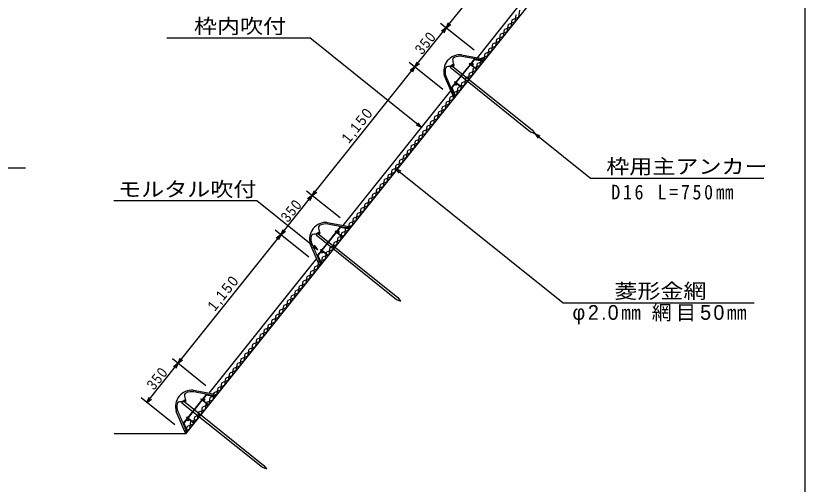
# Model space of a CAD drawing. Units: millimetres at full size, sheet at 1:20; details may follow other scales. Extents: x -7610 to 7610, y -5340 to 5340.
# Drawn here: x 2093 to 7610, y -969 to 2302 of the extents above; entities that cross this region are included whole.
import ezdxf
from ezdxf.enums import TextEntityAlignment as Align

# ---------------------------------------------------------------- set-up
doc = ezdxf.new("R2010")
doc.units = ezdxf.units.MM
doc.header["$LTSCALE"] = 20
for name, color, linetype in [('0-7_名称', 7, 'Continuous'), ('1-0_法面', 3, 'Continuous'), ('1-1_法枠', 5, 'Continuous'), ('1-3_鉄筋', 2, 'Continuous'), ('1-4_菱形金網', 4, 'Continuous'), ('1-6_主アンカー', 2, 'Continuous'), ('1-7_寸法', 7, 'Continuous'), ('1-8_名称', 7, 'Continuous'), ('3-0', 2, 'Continuous')]:
    doc.layers.add(name, color=color, linetype=linetype)
doc.layers.add('1-2_ｅフレーム', color=1, linetype='Continuous', lineweight=18)
doc.layers.add('1-5_鉄筋受', color=3, linetype='Continuous', lineweight=18)
doc.styles.add('HGPｺﾞｼｯｸE', font='')
doc.styles.add('ＭＳ ゴシック', font='')
doc.styles.get('HGPｺﾞｼｯｸE').set_extended_font_data('HGPｺﾞｼｯｸE')
doc.styles.get('ＭＳ ゴシック').set_extended_font_data('MS Gothic')

msp = doc.modelspace()

# ---------------------------------------------------------------- linework, layer by layer
at = {"layer": '0-7_名称'}
msp.add_line((819.35, 1241.69), (2160.09, 1241.69), dxfattribs=at)
at = {"layer": '1-0_法面'}
for p, q in [((3281.77, -616.37), (6405.25, 3287.97)), ((5318.8, 2009.95), (6070.52, 2949.59)), ((4381.76, 838.64), (5133.47, 1778.29)), ((3444.71, -332.66), (4196.43, 606.99)), ((3281.77, -616.37), (2781.77, -616.37))]:
    msp.add_line(p, q, dxfattribs=at)
at = {"layer": '1-1_法枠'}
for p, q in [((5207.4, 2030.77), (5374.5, 1999.54)), ((5155.86, 1726.23), (5088.7, 1882.41)), ((4270.35, 859.47), (4437.46, 828.23)), ((4218.81, 554.93), (4151.66, 711.1)), ((3333.31, -311.84), (3500.42, -343.07)), ((3281.77, -616.37), (3214.62, -460.2))]:
    msp.add_line(p, q, dxfattribs=at)
for centre in [(5199, 1915.83), (4261.96, 744.52), (3324.92, -426.78)]:
    msp.add_arc(centre, 115.25, 85.82292, 196.85708, dxfattribs=at)
at = {"layer": '1-2_ｅフレーム'}
for p, q in [((5210.86, 2018.72), (5367.83, 1989.47)), ((5211.25, 2020.99), (5368.25, 1991.73)), ((5368.25, 1991.73), (5367.83, 1989.47)), ((5099.09, 1880.79), (5162.1, 1734.04)), ((5101.22, 1881.67), (5164.22, 1734.95)), ((5162.1, 1734.04), (5164.22, 1734.95)), ((4273.82, 847.42), (4430.79, 818.16)), ((4274.21, 849.69), (4431.21, 820.42)), ((4431.21, 820.42), (4430.79, 818.16)), ((4162.05, 709.49), (4225.06, 562.74)), ((4164.17, 710.37), (4227.18, 563.65)), ((4225.06, 562.74), (4227.18, 563.65)), ((3336.78, -323.88), (3493.75, -353.14)), ((3337.17, -321.62), (3494.17, -350.88)), ((3494.17, -350.88), (3493.75, -353.14)), ((3225.01, -461.82), (3288.02, -608.57)), ((3227.13, -460.94), (3290.13, -607.66)), ((3288.02, -608.57), (3290.13, -607.66))]:
    msp.add_line(p, q, dxfattribs=at)
for centre, radius, start, end in [((5235.38, 1996.9), 89.22, 177.66129, 203.94481), ((5167.91, 1992.58), 23.1, 117.01991, 159.84228), ((5235.38, 1996.9), 86.92, 177.90384, 203.88592), ((5167.91, 1992.58), 20.8, 117.09168, 158.86772), ((5196.83, 1931.25), 90.89, 80.86722, 115.69567), ((5196.83, 1931.25), 88.59, 80.88561, 115.67814), ((5183.48, 1914.56), 90.89, 166.98433, 201.81278), ((5183.48, 1914.56), 88.59, 167.00186, 201.79439), ((5117.3, 1929.31), 23.1, 122.83772, 165.66009), ((5117.3, 1929.31), 20.8, 123.81228, 165.58832), ((5127.89, 1862.54), 89.22, 78.73519, 105.01871), ((5127.89, 1862.54), 86.92, 77.943, 104.77616), ((5147.36, 1957.14), 7.38, 253.92944, 28.75056), ((5147.36, 1957.14), 9.68, 262.19381, 28.13673), ((4298.33, 825.59), 89.22, 177.66129, 203.94481), ((4230.87, 821.27), 23.1, 117.01991, 159.84228), ((4298.33, 825.59), 86.92, 177.90384, 203.88592), ((4230.87, 821.27), 20.8, 117.09168, 158.86772), ((4259.78, 759.95), 90.89, 80.86722, 115.69567), ((4259.78, 759.95), 88.59, 80.88561, 115.67814), ((4180.26, 758.01), 23.1, 122.83772, 165.66009), ((4180.26, 758.01), 20.8, 123.81228, 165.58832), ((4190.85, 691.24), 89.22, 78.73519, 105.01871), ((4190.85, 691.24), 86.92, 77.943, 104.77616), ((4210.32, 785.83), 7.38, 253.92944, 28.75056), ((4210.32, 785.83), 9.68, 262.19381, 28.13673), ((4246.43, 743.26), 90.89, 166.98433, 201.81278), ((4246.43, 743.26), 88.59, 167.00186, 201.79439), ((3293.83, -350.03), 23.1, 117.01991, 159.84228), ((3322.74, -411.35), 90.89, 80.86722, 115.69567), ((3322.74, -411.35), 88.59, 80.88561, 115.67814), ((3273.28, -385.47), 7.38, 253.92944, 28.75056), ((3273.28, -385.47), 9.68, 262.19381, 28.13673), ((3361.29, -345.71), 89.22, 177.66129, 203.94481), ((3361.29, -345.71), 86.92, 177.90384, 203.88592), ((3293.83, -350.03), 20.8, 117.09168, 158.86772), ((3309.39, -428.04), 90.89, 166.98433, 201.81278), ((3309.39, -428.04), 88.59, 167.00186, 201.79439), ((3243.21, -413.29), 23.1, 122.83772, 165.66009), ((3243.21, -413.29), 20.8, 123.81228, 165.58832), ((3253.81, -480.06), 89.22, 78.73519, 105.01871), ((3253.81, -480.06), 86.92, 77.943, 104.77616)]:
    msp.add_arc(centre, radius, start, end, dxfattribs=at)
at = {"layer": '1-3_鉄筋'}
for p, q in [((5142.66, 1952.96), (5141.99, 1958.95)), ((5145.43, 1950.64), (5144.19, 1961.82)), ((5148.01, 1950.09), (5146.58, 1962.92)), ((5150.47, 1950.56), (5149.09, 1963.01)), ((5152.81, 1952.16), (5151.72, 1961.95)), ((5277.72, 1959.84), (5276.84, 1967.82)), ((5280.42, 1958.19), (5279.11, 1970.02)), ((5282.97, 1957.93), (5281.53, 1970.84)), ((5285.4, 1958.65), (5284.07, 1970.67)), ((5287.69, 1960.68), (5286.74, 1969.19)), ((5165.02, 1819.56), (5164.2, 1826.95)), ((5167.74, 1817.71), (5166.45, 1829.34)), ((5170.3, 1817.35), (5168.87, 1830.26)), ((5172.74, 1817.99), (5171.39, 1830.17)), ((5175.05, 1819.86), (5174.05, 1828.85)), ((4205.61, 781.66), (4204.95, 787.64)), ((4208.39, 779.34), (4207.15, 790.51)), ((4210.96, 778.79), (4209.54, 791.62)), ((4213.43, 779.25), (4212.04, 791.7)), ((4215.76, 780.86), (4214.68, 790.65)), ((4340.68, 788.54), (4339.79, 796.52)), ((4343.38, 786.89), (4342.06, 798.72)), ((4345.92, 786.62), (4344.49, 799.54)), ((4348.36, 787.35), (4347.02, 799.37)), ((4350.65, 789.38), (4349.7, 797.89)), ((4227.98, 648.25), (4227.16, 655.64)), ((4230.7, 646.41), (4229.41, 658.04)), ((4233.26, 646.05), (4231.82, 658.95)), ((4235.7, 646.69), (4234.35, 658.87)), ((4238.01, 648.56), (4237.01, 657.55)), ((3268.57, -389.65), (3267.91, -383.66)), ((3271.34, -391.97), (3270.1, -380.79)), ((3273.92, -392.52), (3272.5, -379.69)), ((3276.38, -392.05), (3275, -379.6)), ((3278.72, -390.45), (3277.63, -380.65)), ((3403.64, -382.77), (3402.75, -374.78)), ((3406.34, -384.41), (3405.02, -372.58)), ((3408.88, -384.68), (3407.45, -371.76)), ((3411.32, -383.95), (3409.98, -371.94)), ((3413.61, -381.93), (3412.66, -373.41)), ((3290.94, -523.05), (3290.12, -515.66)), ((3293.66, -524.89), (3292.37, -513.26)), ((3296.22, -525.25), (3294.78, -512.35)), ((3298.66, -524.62), (3297.31, -512.44)), ((3300.97, -522.75), (3299.97, -513.75))]:
    msp.add_line(p, q, dxfattribs=at)
for centre in [(5148.05, 1956.59), (5282.36, 1964.4), (5169.91, 1823.84), (4211.01, 785.29), (4345.32, 793.09), (4232.87, 652.54), (3273.96, -386.02), (3408.27, -378.21), (3295.83, -518.77)]:
    msp.add_circle(centre, 6.5, dxfattribs=at)
at = {"layer": '1-4_菱形金網'}
for p, q in [((5609.19, 2292.9), (5616.72, 2342.33)), ((5555.09, 2225.27), (5562.62, 2274.7)), ((5609.19, 2292.9), (5562.62, 2274.7)), ((5582.14, 2259.08), (5589.67, 2308.51)), ((5500.99, 2157.65), (5508.52, 2207.08)), ((5555.09, 2225.27), (5508.52, 2207.08)), ((5528.04, 2191.46), (5535.57, 2240.89)), ((5582.14, 2259.08), (5535.57, 2240.89)), ((5500.99, 2157.65), (5454.42, 2139.45)), ((5473.94, 2123.83), (5481.47, 2173.26)), ((5528.04, 2191.46), (5481.47, 2173.26)), ((5419.84, 2056.21), (5427.37, 2105.64)), ((5473.94, 2123.83), (5427.37, 2105.64)), ((5446.89, 2090.02), (5454.42, 2139.45)), ((5419.84, 2056.21), (5373.27, 2038.01)), ((5392.79, 2022.4), (5400.32, 2071.83)), ((5446.89, 2090.02), (5400.32, 2071.83)), ((5365.74, 1988.58), (5319.17, 1970.39)), ((5338.69, 1954.77), (5346.22, 2004.2)), ((5392.79, 2022.4), (5346.22, 2004.2)), ((5365.74, 1988.58), (5373.27, 2038.01)), ((5284.59, 1887.15), (5292.12, 1936.58)), ((5338.69, 1954.77), (5292.12, 1936.58)), ((5311.64, 1920.96), (5319.17, 1970.39)), ((5284.59, 1887.15), (5238.02, 1868.95)), ((5257.54, 1853.33), (5265.07, 1902.76)), ((5311.64, 1920.96), (5265.07, 1902.76)), ((5203.44, 1785.71), (5210.97, 1835.14)), ((5257.54, 1853.34), (5210.97, 1835.14)), ((5230.49, 1819.52), (5238.02, 1868.95)), ((5149.34, 1718.09), (5156.87, 1767.52)), ((5203.44, 1785.71), (5156.87, 1767.52)), ((5176.39, 1751.9), (5183.92, 1801.33)), ((5230.49, 1819.52), (5183.92, 1801.33)), ((5149.34, 1718.09), (5102.77, 1699.89)), ((5122.29, 1684.27), (5129.82, 1733.7)), ((5176.39, 1751.9), (5129.82, 1733.7)), ((5068.19, 1616.65), (5075.72, 1666.08)), ((5122.29, 1684.27), (5075.72, 1666.08)), ((5095.24, 1650.46), (5102.77, 1699.89)), ((5068.19, 1616.65), (5021.62, 1598.45)), ((5041.14, 1582.84), (5048.67, 1632.27)), ((5095.24, 1650.46), (5048.67, 1632.27)), ((5014.09, 1549.02), (4967.52, 1530.83)), ((4987.04, 1515.21), (4994.57, 1564.64)), ((5041.14, 1582.84), (4994.57, 1564.64)), ((5014.09, 1549.02), (5021.62, 1598.45)), ((4932.94, 1447.59), (4940.47, 1497.02)), ((4987.04, 1515.21), (4940.47, 1497.02)), ((4959.99, 1481.4), (4967.52, 1530.83)), ((4932.94, 1447.59), (4886.37, 1429.39)), ((4905.89, 1413.77), (4913.42, 1463.2)), ((4959.99, 1481.4), (4913.42, 1463.2)), ((4878.84, 1379.96), (4832.27, 1361.77)), ((4851.79, 1346.15), (4859.32, 1395.58)), ((4905.89, 1413.77), (4859.32, 1395.58)), ((4878.84, 1379.96), (4886.37, 1429.39)), ((4797.69, 1278.52), (4805.22, 1327.95)), ((4851.79, 1346.15), (4805.22, 1327.95)), ((4824.74, 1312.34), (4832.27, 1361.77)), ((4797.69, 1278.52), (4751.12, 1260.33)), ((4770.64, 1244.71), (4778.17, 1294.14)), ((4824.74, 1312.34), (4778.17, 1294.14)), ((4716.54, 1177.09), (4724.07, 1226.52)), ((4770.64, 1244.71), (4724.07, 1226.52)), ((4743.59, 1210.9), (4751.12, 1260.33)), ((4662.44, 1109.46), (4669.97, 1158.89)), ((4716.54, 1177.09), (4669.97, 1158.89)), ((4689.49, 1143.27), (4697.02, 1192.7)), ((4743.59, 1210.9), (4697.02, 1192.7)), ((4662.44, 1109.46), (4615.87, 1091.27)), ((4635.39, 1075.65), (4642.92, 1125.08)), ((4689.49, 1143.27), (4642.92, 1125.08)), ((4581.29, 1008.02), (4588.82, 1057.45)), ((4635.39, 1075.65), (4588.82, 1057.45)), ((4608.34, 1041.84), (4615.87, 1091.27)), ((4581.29, 1008.02), (4534.72, 989.83)), ((4554.24, 974.21), (4561.77, 1023.64)), ((4608.34, 1041.84), (4561.77, 1023.64)), ((4527.19, 940.4), (4480.62, 922.2)), ((4500.14, 906.59), (4507.67, 956.02)), ((4554.24, 974.21), (4507.67, 956.02)), ((4527.19, 940.4), (4534.72, 989.83)), ((4446.04, 838.96), (4453.57, 888.39)), ((4500.14, 906.59), (4453.57, 888.39)), ((4473.09, 872.77), (4480.62, 922.2)), ((4446.04, 838.96), (4399.47, 820.77)), ((4418.99, 805.15), (4426.52, 854.58)), ((4473.09, 872.78), (4426.52, 854.58)), ((4364.89, 737.53), (4372.42, 786.96)), ((4418.99, 805.15), (4372.42, 786.96)), ((4391.94, 771.34), (4399.47, 820.77)), ((4310.79, 669.9), (4318.32, 719.33)), ((4364.89, 737.53), (4318.32, 719.33)), ((4337.84, 703.71), (4345.37, 753.14)), ((4391.94, 771.34), (4345.37, 753.14)), ((4310.79, 669.9), (4264.22, 651.71)), ((4283.74, 636.09), (4291.27, 685.52)), ((4337.84, 703.71), (4291.27, 685.52)), ((4229.64, 568.46), (4237.17, 617.89)), ((4283.74, 636.09), (4237.17, 617.89)), ((4256.69, 602.28), (4264.22, 651.71)), ((4229.64, 568.46), (4183.07, 550.27)), ((4202.59, 534.65), (4210.12, 584.08)), ((4256.69, 602.28), (4210.12, 584.08)), ((4175.54, 500.84), (4128.97, 482.64)), ((4148.49, 467.03), (4156.02, 516.46)), ((4202.59, 534.65), (4156.02, 516.46)), ((4175.54, 500.84), (4183.07, 550.27)), ((4094.39, 399.4), (4101.92, 448.83)), ((4148.49, 467.03), (4101.92, 448.83)), ((4121.44, 433.21), (4128.97, 482.64)), ((4094.39, 399.4), (4047.82, 381.21)), ((4067.34, 365.59), (4074.87, 415.02)), ((4121.44, 433.21), (4074.87, 415.02)), ((4040.29, 331.78), (3993.72, 313.58)), ((4013.24, 297.96), (4020.77, 347.39)), ((4067.34, 365.59), (4020.77, 347.39)), ((4040.29, 331.78), (4047.82, 381.21)), ((3959.14, 230.34), (3966.67, 279.77)), ((4013.24, 297.96), (3966.67, 279.77)), ((3986.19, 264.15), (3993.72, 313.58)), ((3959.14, 230.34), (3912.57, 212.14)), ((3932.09, 196.53), (3939.62, 245.96)), ((3986.19, 264.15), (3939.62, 245.96)), ((3877.99, 128.9), (3885.52, 178.33)), ((3932.09, 196.53), (3885.52, 178.33)), ((3905.04, 162.71), (3912.57, 212.14)), ((3823.89, 61.28), (3831.42, 110.71)), ((3877.99, 128.9), (3831.42, 110.71)), ((3850.94, 95.09), (3858.47, 144.52)), ((3905.04, 162.71), (3858.47, 144.52)), ((3823.89, 61.28), (3777.32, 43.08)), ((3796.84, 27.46), (3804.37, 76.89)), ((3850.94, 95.09), (3804.37, 76.89)), ((3742.74, -40.16), (3750.27, 9.27)), ((3796.84, 27.46), (3750.27, 9.27)), ((3769.79, -6.35), (3777.32, 43.08)), ((3742.74, -40.16), (3696.17, -58.36)), ((3715.69, -73.97), (3723.22, -24.54)), ((3769.79, -6.35), (3723.22, -24.54)), ((3688.65, -107.78), (3642.07, -125.98)), ((3661.59, -141.6), (3669.12, -92.17)), ((3715.69, -73.97), (3669.12, -92.17)), ((3688.64, -107.79), (3696.17, -58.36)), ((3607.49, -209.22), (3615.02, -159.79)), ((3661.6, -141.6), (3615.02, -159.79)), ((3634.54, -175.41), (3642.07, -125.98)), ((3607.5, -209.22), (3560.92, -227.42)), ((3580.45, -243.03), (3587.97, -193.6)), ((3634.55, -175.41), (3587.97, -193.6)), ((3526.35, -310.66), (3533.87, -261.23)), ((3580.45, -243.03), (3533.87, -261.23)), ((3553.4, -276.85), (3560.92, -227.42)), ((3499.29, -344.47), (3506.82, -295.04)), ((3553.4, -276.85), (3506.82, -295.04)), ((3445.19, -412.1), (3452.72, -362.67)), ((3499.29, -344.47), (3452.72, -362.67)), ((3391.09, -479.72), (3398.62, -430.29)), ((3445.19, -412.1), (3398.62, -430.29)), ((3391.09, -479.72), (3344.52, -497.92)), ((3336.99, -547.35), (3290.42, -565.54)), ((3336.99, -547.35), (3344.52, -497.92)), ((3273.61, -595.36), (3309.94, -581.16)), ((3282.89, -614.97), (3290.42, -565.54))]:
    msp.add_line(p, q, dxfattribs=at)
for points in [[(3472.24, -378.28), (3479.77, -328.85), (3526.35, -310.66)], [(3418.14, -445.91), (3425.67, -396.48), (3472.24, -378.28)], [(3364.04, -513.53), (3371.57, -464.1), (3418.14, -445.91)], [(3309.94, -581.16), (3317.47, -531.73), (3364.04, -513.53)]]:
    msp.add_lwpolyline(points, dxfattribs=at)
at = {"layer": '1-5_鉄筋受'}
for p, q in [((5273.26, 1963.35), (5299.21, 1995.79)), ((5362.29, 1984.27), (5299.21, 1995.79)), ((5362.29, 1984.27), (5363.17, 1988.12)), ((5267.64, 1962.73), (5168.31, 1838.57)), ((5171.44, 1836.07), (5270.76, 1960.23)), ((5261.35, 1967.75), (5263.85, 1970.88)), ((5314.84, 1924.96), (5261.35, 1967.75)), ((5317.34, 1928.09), (5263.85, 1970.88)), ((5314.84, 1924.96), (5317.34, 1928.09)), ((5165.81, 1835.45), (5138.26, 1801)), ((5143.01, 1800.54), (5168.94, 1832.95)), ((5159.53, 1840.47), (5162.03, 1843.6)), ((5213.02, 1797.68), (5159.53, 1840.47)), ((5215.52, 1800.81), (5162.03, 1843.6)), ((5164.53, 1739.82), (5138.26, 1801)), ((5168.1, 1741.54), (5143.01, 1800.54)), ((5213.02, 1797.68), (5215.52, 1800.81)), ((5168.1, 1741.54), (5164.53, 1739.82)), ((4330.6, 791.42), (4231.27, 667.27)), ((4234.39, 664.77), (4333.72, 788.92)), ((4324.31, 796.45), (4326.81, 799.58)), ((4377.8, 753.66), (4324.31, 796.45)), ((4380.3, 756.78), (4326.81, 799.58)), ((4336.22, 792.05), (4362.17, 824.49)), ((4425.24, 812.96), (4362.17, 824.49)), ((4425.24, 812.96), (4426.13, 816.82)), ((4377.8, 753.66), (4380.3, 756.78)), ((4228.77, 664.14), (4201.22, 629.7)), ((4222.49, 669.17), (4224.98, 672.29)), ((4275.97, 626.38), (4222.49, 669.17)), ((4278.47, 629.5), (4224.98, 672.29)), ((4227.49, 568.52), (4201.22, 629.7)), ((4205.97, 629.24), (4231.89, 661.64)), ((4231.06, 570.23), (4205.97, 629.24)), ((4275.97, 626.38), (4278.47, 629.5)), ((4231.06, 570.23), (4227.49, 568.52)), ((3393.55, -379.88), (3294.23, -504.04)), ((3297.35, -506.54), (3396.68, -382.38)), ((3387.27, -374.85), (3389.77, -371.73)), ((3440.76, -417.64), (3387.27, -374.85)), ((3443.26, -414.52), (3389.77, -371.73)), ((3399.18, -379.26), (3425.13, -346.82)), ((3488.2, -358.34), (3425.13, -346.82)), ((3488.2, -358.34), (3489.09, -354.48)), ((3440.76, -417.64), (3443.26, -414.52)), ((3291.73, -507.16), (3264.17, -541.6)), ((3290.44, -602.78), (3264.17, -541.6)), ((3268.93, -542.07), (3294.85, -509.66)), ((3294.01, -601.07), (3268.93, -542.07)), ((3285.44, -502.13), (3287.94, -499.01)), ((3338.93, -544.92), (3285.44, -502.13)), ((3341.43, -541.8), (3287.94, -499.01)), ((3338.93, -544.92), (3341.43, -541.8)), ((3294.01, -601.07), (3290.44, -602.78))]:
    msp.add_line(p, q, dxfattribs=at)
for points in [[(5363.17, 1988.12), (5297.72, 2000.32), (5270.14, 1965.85)], [(4426.13, 816.82), (4360.68, 829.02), (4333.1, 794.55)], [(3489.09, -354.48), (3423.63, -342.28), (3396.05, -376.76)]]:
    msp.add_lwpolyline(points, dxfattribs=at)
at = {"layer": '1-6_主アンカー'}
for p, q in [((5128.92, 1943.08), (5138.91, 1955.57)), ((5138.91, 1955.57), (5701.25, 1505.7)), ((5701.25, 1505.7), (5719.57, 1480.8)), ((4191.88, 771.78), (4201.87, 784.27)), ((4201.87, 784.27), (4764.21, 334.4)), ((4764.21, 334.4), (4782.52, 309.5)), ((3254.83, -399.53), (3264.83, -387.03)), ((3264.83, -387.03), (3827.16, -836.9)), ((3827.16, -836.9), (3845.48, -861.8))]:
    msp.add_line(p, q, dxfattribs=at)
for points in [[(5128.92, 1943.08), (5691.25, 1493.21), (5719.57, 1480.8)], [(4191.88, 771.78), (4754.21, 321.9), (4782.52, 309.5)], [(3254.83, -399.53), (3817.17, -849.4), (3845.48, -861.8)]]:
    msp.add_lwpolyline(points, dxfattribs=at)
at = {"layer": '1-7_寸法'}
for p, q in [((5296.41, 2062.01), (5062.15, 2249.41)), ((5101.2, 2218.18), (5068.98, 2194.48)), ((5101.2, 2218.18), (5085.14, 2181.54)), ((5101.2, 2218.18), (5117.25, 2254.82)), ((5101.2, 2218.18), (5133.42, 2241.88)), ((5077.77, 1788.7), (4843.51, 1976.11)), ((4882.55, 1944.88), (4850.33, 1921.17)), ((4882.55, 1944.88), (4866.5, 1908.24)), ((4882.55, 1944.88), (4898.61, 1981.51)), ((4882.55, 1944.88), (4914.77, 1968.58)), ((4359.37, 890.7), (4125.11, 1078.11)), ((4164.15, 1046.88), (4180.21, 1083.51)), ((4164.15, 1046.88), (4196.37, 1070.58)), ((4164.15, 1046.88), (4131.93, 1023.17)), ((4164.15, 1046.88), (4148.1, 1010.24)), ((3227.11, -124.43), (3945.51, 773.57)), ((4140.73, 617.4), (3906.47, 804.81)), ((3945.51, 773.57), (3913.29, 749.87)), ((3945.51, 773.57), (3929.46, 736.93)), ((3945.51, 773.57), (3961.56, 810.21)), ((3945.51, 773.57), (3977.73, 797.28)), ((3422.33, -280.6), (3188.07, -93.19)), ((3227.11, -124.43), (3243.16, -87.79)), ((3227.11, -124.43), (3259.33, -100.72)), ((3008.47, -397.73), (3227.11, -124.43)), ((3227.11, -124.43), (3194.89, -148.13)), ((3227.11, -124.43), (3211.06, -161.06)), ((3203.69, -553.9), (2969.42, -366.5)), ((3008.47, -397.73), (3024.52, -361.09)), ((3008.47, -397.73), (3040.69, -374.03))]:
    msp.add_line(p, q, dxfattribs=at)
msp.add_lwpolyline([(3945.51, 773.57), (4164.15, 1046.88), (4882.55, 1944.88), (5101.2, 2218.18), (5819.6, 3116.18), (6038.24, 3389.48)], dxfattribs=at)
at = {"layer": '1-8_名称'}
for p, q in [((3148.54, 2147.9), (4148.54, 2147.9)), ((4929.41, 1523.21), (4148.54, 2147.9)), ((4929.41, 1523.21), (4905.7, 1555.43)), ((4929.41, 1523.21), (4892.77, 1539.26)), ((5719.57, 1480.8), (6110, 1168.46)), ((5719.57, 1480.8), (5743.27, 1448.58)), ((5719.57, 1480.8), (5756.2, 1464.75)), ((4747.36, 1235.61), (4783.99, 1219.56)), ((4747.36, 1235.61), (4771.06, 1203.39)), ((6110, 1168.46), (7320, 1168.46)), ((3778.44, 1009.2), (2778.44, 1009.2)), ((4204.88, 668.05), (3778.44, 1009.2)), ((4204.88, 668.05), (4168.24, 684.1)), ((4204.88, 668.05), (4181.18, 700.27))]:
    msp.add_line(p, q, dxfattribs=at)
msp.add_lwpolyline([(4747.36, 1235.61), (5918.66, 298.57), (7253.66, 298.57)], dxfattribs=at)
at = {"layer": '3-0', "color": 1}
msp.add_line((7610, -5340), (7610, 5340), dxfattribs=at)

# ---------------------------------------------------------------- texts
at = {"layer": '1-7_寸法', "color": 3, "char_height": 73.31, "attachment_point": 7, "rotation": 51.34, "style": 'HGPｺﾞｼｯｸE'}
for s, insert in [('\\T1.21;\\W0.85;350', (4934.09, 2025.31)), ('\\T1.22;\\W0.95;1,150', (4431.21, 1396.71)), ('\\T1.21;\\W0.85;350', (3997.05, 854)), ('\\T1.22;\\W0.95;1,150', (3494.17, 225.4)), ('\\T1.21;\\W0.85;350', (3060.01, -317.3))]:
    msp.add_mtext(s, dxfattribs=dict(at, insert=insert))
at = {"layer": '1-8_名称', "color": 2, "style": 'HGPｺﾞｼｯｸE', "width": 1.15}
for s, p in [('枠内吹付', (3338.54, 2147.9)), ('枠用主アンカー', (6220, 1168.46)), ('モルタル吹付', (2808.44, 1009.2)), ('菱形金網', (6276.16, 298.57))]:
    msp.add_text(s, height=102.6, dxfattribs=at).set_placement(p, align=Align.BOTTOM_LEFT)
at = {"layer": '1-8_名称', "color": 2, "char_height": 102.6, "attachment_point": 7}
for s, insert, style in [('\\T1.29;\\W0.9;D16\\~L=750㎜', (6255, 1018.46), 'ＭＳ ゴシック'), ('\\T1.21;φ2.0㎜\\~網目50㎜', (5983.66, 148.57), 'HGPｺﾞｼｯｸE')]:
    msp.add_mtext(s, dxfattribs=dict(at, insert=insert, style=style))

doc.saveas('drawing.dxf')
